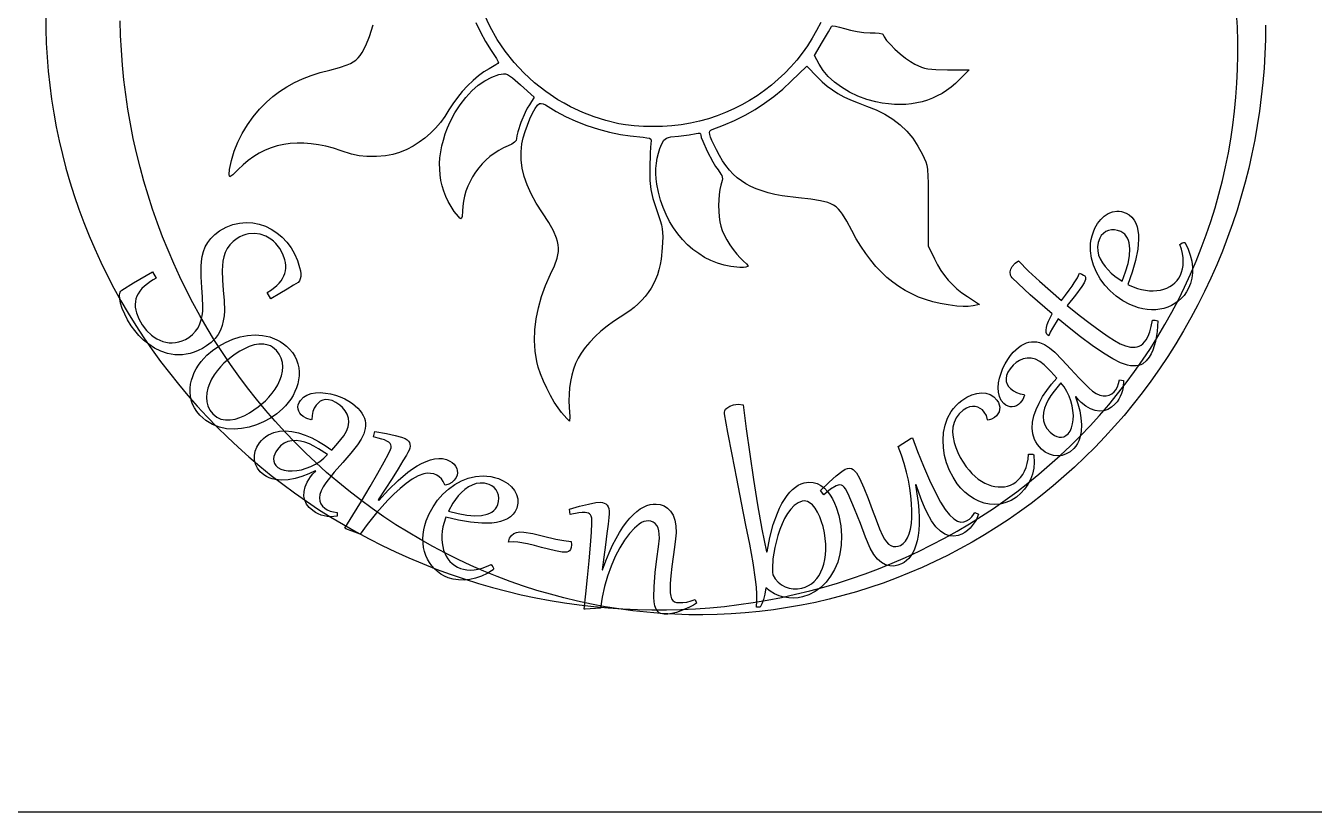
# Model space of a CAD drawing. Extents: x 47 to 525, y 11 to 386.
# Drawn here: x 151 to 332.6, y 11.3 to 122.2 of the extents above; entities that cross this region are included whole.
import ezdxf

# ---------------------------------------------------------------- set-up
doc = ezdxf.new("R2010")
doc.units = 0
doc.layers.add('Layer_1', color=7, linetype='CONTINUOUS')

msp = doc.modelspace()

# ---------------------------------------------------------------- linework, layer by layer
at = {"layer": 'Layer_1', "color": 7}
for points in [[(153.8363, 123.699466), (153.845908, 121.721946), (153.90551, 119.744755), (154.015022, 117.768791), (154.174359, 115.794949), (154.383438, 113.824128), (154.642176, 111.857223), (154.950488, 109.895132), (155.30829, 107.938751), (155.7155, 105.988977), (156.172033, 104.046707), (156.677805, 102.112838), (157.232733, 100.188267), (157.836733, 98.273891), (158.489721, 96.370605), (159.191613, 94.479308), (159.942326, 92.600896), (160.741775, 90.736265), (161.589878, 88.886314), (162.48655, 87.051937), (163.431708, 85.234033), (163.431708, 85.234033)], [(163.431708, 85.234033), (164.422681, 83.43808), (165.456378, 81.669354), (166.532083, 79.928449), (167.649082, 78.215959), (168.806659, 76.532479), (170.0041, 74.878604), (171.240688, 73.254927), (172.51571, 71.662042), (173.828449, 70.100545), (175.178191, 68.57103), (176.564221, 67.07409), (177.985824, 65.610321), (179.442283, 64.180316), (180.932885, 62.78467), (182.456914, 61.423977), (184.013655, 60.098831), (185.602392, 58.809828), (187.222412, 57.557561), (188.872997, 56.342624), (190.553435, 55.165612), (192.263008, 54.027119), (194.001003, 52.92774), (195.766703, 51.868069), (197.559395, 50.848699), (199.378362, 49.870227), (201.22289, 48.933245), (203.092263, 48.038348), (204.985767, 47.186131), (206.902686, 46.377188), (208.842305, 45.612113), (210.803909, 44.891501), (212.786782, 44.215945), (214.785073, 43.587603), (216.792786, 43.008199), (218.808993, 42.477675), (220.832767, 41.995976), (222.863181, 41.563045), (224.899307, 41.178826), (226.940217, 40.843262), (228.984983, 40.556298), (231.032679, 40.317877), (233.082376, 40.127942), (235.133146, 39.986438), (237.184064, 39.893308), (239.234199, 39.848495), (241.282626, 39.851944), (243.328417, 39.903598), (245.370643, 40.0034), (247.408378, 40.151295), (249.440694, 40.347226), (251.466662, 40.591137), (253.485357, 40.882972), (255.495849, 41.222673), (257.497211, 41.610186), (259.488517, 42.045453), (261.468837, 42.528418), (263.437246, 43.059025), (265.392814, 43.637218), (267.334615, 44.26294), (269.26172, 44.936135), (271.173203, 45.656747), (273.068136, 46.424719), (274.94559, 47.239995), (276.804639, 48.102518), (278.639676, 49.009862), (280.445314, 49.959186), (282.220957, 50.949816), (283.966008, 51.98108), (285.679869, 53.052302), (287.361946, 54.162809), (289.01164, 55.311927), (290.628355, 56.498982), (292.211495, 57.7233), (293.760462, 58.984207), (295.274661, 60.281028), (296.753494, 61.613091), (298.196365, 62.979721), (299.602676, 64.380244), (300.971833, 65.813985), (302.303237, 67.280272), (303.596292, 68.77843), (304.850401, 70.307786), (306.064968, 71.867664), (307.239396, 73.457392), (308.373089, 75.076295), (309.465449, 76.723699), (310.51588, 78.39893), (311.523785, 80.101315), (312.488568, 81.830179), (313.409632, 83.584848), (314.28638, 85.364649), (315.118216, 87.168907), (315.904543, 88.996949), (316.644764, 90.8481), (317.338282, 92.721686), (317.984502, 94.617034), (318.581345, 96.528554), (319.127191, 98.450506), (319.622122, 100.381994), (320.066222, 102.32212), (320.459575, 104.269989), (320.802264, 106.224703), (321.094374, 108.185365), (321.335988, 110.151079), (321.52719, 112.120948), (321.668064, 114.094075), (321.758694, 116.069563), (321.799162, 118.046515), (321.789554, 120.024035), (321.729952, 122.001225), (321.620441, 123.977189)], [(234.586286, 108.39648), (232.754211, 108.842292), (231.098213, 109.358583), (229.484946, 109.992257), (227.781062, 110.790218), (226.865155, 111.271595), (225.973995, 111.787981), (224.268351, 112.921089), (222.669002, 114.180166), (221.180824, 115.555837), (219.80869, 117.038725), (218.557474, 118.619455), (217.432051, 120.288652), (216.437295, 122.036939), (215.578079, 123.854941)], [(325.699913, 122.289713), (325.673063, 120.263201), (325.599625, 118.236928), (325.479473, 116.211821), (325.312479, 114.188809), (325.098518, 112.16882), (324.837464, 110.152784), (324.529189, 108.141627), (324.173568, 106.136279), (323.770474, 104.137668), (323.319781, 102.146723), (322.821363, 100.164371), (322.275093, 98.191541), (321.680845, 96.229163), (321.038492, 94.278163), (320.347909, 92.339471), (319.608969, 90.414015), (318.821545, 88.502723), (317.985512, 86.606524), (317.100742, 84.726345), (316.16711, 82.863117), (315.18449, 81.017767), (314.152754, 79.191222), (313.071777, 77.384413), (311.941432, 75.598267), (310.761592, 73.833713), (309.532133, 72.091678), (308.3092, 70.447741), (307.05028, 68.840234), (305.756146, 67.269625), (304.427565, 65.73638), (303.06531, 64.240966), (301.67015, 62.783851), (300.242855, 61.365501), (298.784197, 59.986383), (297.294944, 58.646963), (295.775868, 57.347709), (294.227739, 56.089088), (292.651326, 54.871565), (291.047401, 53.69561), (289.416734, 52.561687), (287.760094, 51.470264), (286.078253, 50.421808), (284.37198, 49.416785), (282.642046, 48.455664), (280.889221, 47.538909), (279.114275, 46.666989), (277.31798, 45.84037), (275.501104, 45.059519), (273.664418, 44.324903), (271.808693, 43.636988), (269.934699, 42.996243), (268.043206, 42.403132), (266.134984, 41.858124), (264.210805, 41.361685), (262.271437, 40.914282), (260.317652, 40.516382), (258.350219, 40.168452), (256.369909, 39.870959), (254.382594, 39.624947), (252.394209, 39.430989), (250.405621, 39.288843), (248.417697, 39.198266), (246.431304, 39.159015), (244.447309, 39.170847), (242.466578, 39.233521), (240.489978, 39.346793), (238.518376, 39.510421), (236.55264, 39.724162), (234.593635, 39.987774), (232.642229, 40.301014), (230.699289, 40.663639), (228.76568, 41.075407), (226.842271, 41.536076), (224.929929, 42.045402), (223.029518, 42.603143), (221.141908, 43.209056), (219.267964, 43.8629), (217.408554, 44.564431), (215.564544, 45.313406), (213.7368, 46.109583), (211.926191, 46.95272), (210.133583, 47.842574), (208.359842, 48.778902), (206.605835, 49.761462), (204.87243, 50.79001), (203.160493, 51.864305), (201.470891, 52.984104), (199.804491, 54.149164), (198.162159, 55.359243), (196.544763, 56.614098), (194.957207, 57.910122), (193.404125, 59.243331), (191.885972, 60.612915), (190.403203, 62.018064), (188.956274, 63.457968), (187.545641, 64.931817), (186.171758, 66.438801), (184.835083, 67.978111), (183.536069, 69.548935), (182.275174, 71.150465), (181.052852, 72.781889), (179.86956, 74.4424), (178.725752, 76.131185), (177.621884, 77.847436), (176.558412, 79.590342), (175.535792, 81.359094), (174.554479, 83.152882), (173.614929, 84.970895), (172.717597, 86.812324), (171.862939, 88.676358), (171.05141, 90.562188), (170.283467, 92.469004), (169.559564, 94.395996), (168.880158, 96.342353), (168.245703, 98.307267), (167.656656, 100.289927), (167.113472, 102.289522), (166.616607, 104.305244), (166.166516, 106.336281), (165.763656, 108.381825), (165.40848, 110.441066), (165.101446, 112.513192), (164.84362, 114.592059), (164.635615, 116.671459), (164.47721, 118.75049), (164.368182, 120.828248), (164.308309, 122.903831)], [(214.411546, 122.688214), (215.07033, 121.317396), (215.801213, 119.996183), (216.603199, 118.727187), (217.322061, 117.606742), (217.621062, 117.033369), (217.515872, 116.906372), (217.229464, 116.696453), (216.287957, 116.144507), (215.55886, 115.704254), (214.799078, 115.144654), (214.027199, 114.484771), (213.261808, 113.743668), (212.521491, 112.94041), (211.824835, 112.094059), (211.190427, 111.22368), (210.636852, 110.348337), (210.061777, 109.434335), (209.434178, 108.577889), (208.756577, 107.781367), (208.031493, 107.047134), (207.261447, 106.377556), (206.448959, 105.775001), (205.596551, 105.241833), (204.706742, 104.78042), (203.658287, 104.331737), (202.715601, 104.045673), (201.694397, 103.879821), (200.410389, 103.791776), (199.057193, 103.76567), (197.983673, 103.855991), (196.887567, 104.110821), (195.466617, 104.578247), (194.369419, 104.931388), (193.294482, 105.214803), (192.242458, 105.428613), (191.213997, 105.572935), (190.20975, 105.647889), (189.230369, 105.653593), (188.276503, 105.590166), (187.348805, 105.457726), (186.447926, 105.256394), (185.574515, 104.986287), (184.729224, 104.647525), (183.912705, 104.240226), (183.125607, 103.764508), (182.368583, 103.220492), (181.642282, 102.608295), (180.947356, 101.928037), (180.199041, 101.205511), (179.923597, 100.985717), (179.765664, 100.904992), (179.697346, 100.988502), (179.665905, 101.215878), (179.71969, 101.963326), (179.71969, 101.963326)], [(179.71969, 101.963326), (179.98091, 103.226808), (180.372471, 104.503763), (180.884608, 105.776357), (181.50756, 107.026756), (182.231565, 108.237126), (183.046859, 109.389632), (183.943681, 110.466442), (184.912268, 111.449721), (185.820639, 112.236638), (186.780638, 112.955573), (187.796737, 113.60878), (188.873409, 114.198513), (190.015124, 114.727026), (191.226355, 115.196574), (192.511573, 115.60941), (193.875251, 115.967788), (195.22119, 116.313111), (196.294554, 116.67708), (196.74554, 116.883364), (197.148206, 117.115078), (197.509161, 117.379145), (197.835012, 117.682488), (198.132367, 118.032029), (198.407835, 118.434691), (198.91954, 119.427069), (199.422991, 120.715005), (199.971053, 122.353881)], [(263.021211, 122.659888), (262.444867, 121.531156), (261.816213, 120.435956), (261.136842, 119.375869), (260.408346, 118.352481), (259.632318, 117.367374), (258.810353, 116.422132), (257.944043, 115.518338), (257.034981, 114.657576), (256.08476, 113.841429), (255.094974, 113.07148), (254.067215, 112.349314), (253.003077, 111.676513), (251.904153, 111.054661), (250.772037, 110.485342), (249.60832, 109.970138), (248.414597, 109.510634), (247.19246, 109.108412), (245.943503, 108.765057), (244.669319, 108.482151), (243.3715, 108.261279), (242.051641, 108.104022), (240.711334, 108.011966), (239.352173, 107.986693), (238.059335, 108.024822), (236.729824, 108.114794), (235.520015, 108.243162), (234.586286, 108.39648), (234.586286, 108.39648)], [(270.794838, 111.483773), (269.507081, 111.830964), (268.257244, 112.297436), (267.067155, 112.868739), (265.95864, 113.530423), (264.953525, 114.268039), (264.073637, 115.067138), (263.340803, 115.913269), (262.776849, 116.791984), (262.128895, 118.013374), (263.286147, 119.932127), (264.130446, 121.368195), (264.535262, 122.126447), (264.588138, 122.172605), (264.703138, 122.192432), (265.096394, 122.157024), (265.668789, 122.028092), (266.374081, 121.813502), (267.225835, 121.570452), (268.147248, 121.38494), (269.079658, 121.266582), (269.9644, 121.224992), (270.680129, 121.204518), (271.266252, 121.14877), (271.662282, 121.066264), (271.770111, 121.017638), (271.807734, 120.965514), (271.841581, 120.818284), (271.938745, 120.627246), (272.296754, 120.138317), (272.829223, 119.547863), (273.483615, 118.905021), (274.207393, 118.258925), (274.948019, 117.658712), (275.652956, 117.153518), (276.269667, 116.792478), (277.222294, 116.367288), (277.651793, 116.228659), (278.102549, 116.130476), (279.225231, 116.028852), (280.905139, 116.009224), (283.934747, 116.014558), (282.598481, 114.655624), (282.005426, 114.086724), (281.39381, 113.567442), (280.763476, 113.097733), (280.114269, 112.677558), (279.446032, 112.306874), (278.758609, 111.985639), (278.051844, 111.713811), (277.325582, 111.491348), (276.579665, 111.318208), (275.813939, 111.19435), (275.028247, 111.119731), (274.222434, 111.09431), (273.396342, 111.118044), (272.549816, 111.190892), (271.6827, 111.312812), (270.794838, 111.483762), (270.794838, 111.483773)], [(280.973352, 82.839364), (279.872472, 83.032892), (278.809642, 83.284625), (277.783923, 83.595291), (276.794374, 83.965616), (275.840056, 84.396325), (274.920027, 84.888146), (274.033349, 85.441804), (273.17908, 86.058027), (272.356281, 86.73754), (271.564011, 87.48107), (270.80133, 88.289343), (270.067299, 89.163085), (269.360976, 90.103024), (268.681422, 91.109885), (268.027696, 92.184395), (267.398858, 93.327281), (266.698837, 94.634776), (266.093571, 95.633365), (265.801035, 96.032446), (265.501666, 96.373054), (265.18529, 96.661438), (264.841731, 96.903849), (264.460816, 97.106539), (264.032371, 97.275757), (262.992193, 97.538782), (261.639803, 97.742931), (259.893808, 97.93821), (257.600971, 98.24481), (256.57676, 98.437537), (255.627544, 98.660341), (254.748468, 98.916065), (253.934674, 99.207553), (253.181305, 99.537647), (252.483506, 99.909192), (251.836418, 100.325032), (251.235186, 100.788008), (250.674952, 101.300966), (250.15086, 101.866748), (249.658053, 102.488198), (249.191674, 103.16816), (248.746866, 103.909477), (248.318774, 104.714992), (247.683212, 106.046739), (247.495896, 106.517627), (247.391053, 106.880385), (247.365304, 107.151411), (247.415272, 107.347098), (247.537578, 107.483844), (247.728844, 107.578044), (249.344169, 108.185564), (250.884794, 108.855532), (252.356399, 109.591412), (253.764664, 110.39667), (255.115267, 111.274771), (256.413886, 112.229181), (257.666202, 113.263363), (258.877892, 114.380785), (261.046939, 116.489707), (262.546781, 114.966113), (263.239919, 114.297267), (263.938115, 113.700147), (264.663578, 113.161702), (265.438518, 112.668875), (266.285146, 112.208615), (267.225671, 111.767865), (268.282305, 111.333573), (269.477256, 110.892684), (270.821842, 110.357212), (272.056756, 109.736794), (273.185848, 109.028094), (274.212966, 108.227777), (275.141957, 107.332508), (275.976671, 106.33895), (276.720956, 105.243769), (277.37866, 104.043628), (277.82599, 103.037121), (277.96433, 102.539447), (278.057619, 101.93569), (278.144537, 100.080514), (278.157734, 96.81277), (278.157734, 91.168326), (279.039904, 89.333881), (279.473832, 88.49275), (279.937409, 87.716185), (280.436662, 86.997293), (280.977615, 86.329179), (281.566294, 85.704951), (282.208724, 85.117715), (282.910931, 84.560579), (283.67894, 84.026647), (285.376168, 82.917675), (284.483358, 82.73911), (283.781029, 82.627694), (283.084953, 82.60375), (282.210579, 82.67255), (280.973352, 82.839364), (280.973352, 82.839364)], [(211.374524, 96.042685), (210.92695, 96.725092), (210.53428, 97.426508), (210.196559, 98.145893), (209.913833, 98.882206), (209.686146, 99.634407), (209.513545, 100.401457), (209.396073, 101.182313), (209.333775, 101.975938), (209.326698, 102.781289), (209.374886, 103.597327), (209.478383, 104.423011), (209.637236, 105.257302), (209.851488, 106.099159), (210.121186, 106.947541), (210.446374, 107.801409), (210.827098, 108.659722), (211.489095, 109.922267), (212.221692, 111.076279), (213.017406, 112.114497), (213.868758, 113.029656), (214.768269, 113.814494), (215.708458, 114.461748), (216.681845, 114.964155), (217.680949, 115.314452), (218.334467, 115.451623), (218.601224, 115.436327), (218.873818, 115.343119), (219.186628, 115.155509), (219.574035, 114.857004), (220.710153, 113.861343), (222.658277, 112.117134), (221.971037, 111.078643), (221.676295, 110.580565), (221.369415, 109.970681), (220.78266, 108.58274), (220.337599, 107.249317), (220.207838, 106.70758), (220.161062, 106.304908), (220.090774, 106.035662), (219.875559, 105.781033), (219.508885, 105.535409), (218.984223, 105.293178), (218.30284, 104.987721), (217.646315, 104.628379), (217.017283, 104.218933), (216.41838, 103.763162), (215.852242, 103.264843), (215.321505, 102.727756), (214.828804, 102.15568), (214.376776, 101.552394), (213.968056, 100.921676), (213.605281, 100.267305), (213.291085, 99.593061), (213.028106, 98.902722), (212.818978, 98.200066), (212.666337, 97.488873), (212.57282, 96.772922), (212.541062, 96.055991), (212.478885, 95.29666), (212.411581, 95.067046), (212.329395, 94.984351), (212.188567, 95.069719), (211.961592, 95.297717), (211.374524, 96.042685), (211.374524, 96.042685)], [(226.510779, 67.673323), (226.009455, 68.328741), (225.480981, 69.147708), (224.948014, 70.083579), (224.433208, 71.089708), (223.959219, 72.119449), (223.548703, 73.126155), (223.224315, 74.063181), (223.008712, 74.883881), (222.784863, 76.32813), (222.69685, 77.814591), (222.743389, 79.33514), (222.923195, 80.881652), (223.234985, 82.446001), (223.677474, 84.020063), (224.249378, 85.595713), (224.949413, 87.164826), (225.501928, 88.379776), (225.87185, 89.438803), (225.985953, 89.928296), (226.051544, 90.40095), (226.067669, 90.864144), (226.033372, 91.325259), (225.947701, 91.791676), (225.809699, 92.270775), (225.372887, 93.29654), (224.7153, 94.461598), (223.829301, 95.824992), (222.941755, 97.212978), (222.212467, 98.524328), (221.637259, 99.773062), (221.211955, 100.973203), (220.932377, 102.138771), (220.794347, 103.283787), (220.793688, 104.422274), (220.926223, 105.568252), (221.106692, 106.394195), (221.368034, 107.289626), (221.687913, 108.203024), (222.043992, 109.082869), (222.413935, 109.877641), (222.775406, 110.53582), (223.106069, 111.005885), (223.383588, 111.236315), (223.61115, 111.256016), (223.915605, 111.188717), (224.257165, 111.047274), (224.596043, 110.84454), (225.728444, 110.128402), (227.056184, 109.429869), (228.526751, 108.767868), (230.087632, 108.161324), (231.686316, 107.629162), (233.27029, 107.190308), (234.787041, 106.863688), (236.184059, 106.668227), (237.99998, 106.491848), (238.537341, 106.418977), (238.879362, 106.338467), (239.064839, 106.23693), (239.132566, 106.100977), (239.121339, 105.917219), (239.069951, 105.672268), (238.971085, 104.325033), (238.931549, 102.033881), (238.963077, 100.374526), (239.093156, 99.106278), (239.381383, 97.873643), (239.887351, 96.321128), (240.407249, 94.74417), (240.569173, 94.137978), (240.675851, 93.58628), (240.734862, 93.038803), (240.753784, 92.445274), (240.701675, 90.918965), (240.538822, 89.29762), (240.400439, 88.538057), (240.223017, 87.81081), (240.005758, 87.114562), (239.747861, 86.447995), (239.448527, 85.809791), (239.106957, 85.198632), (238.72235, 84.613201), (238.293907, 84.05218), (237.820828, 83.514251), (237.302313, 82.998096), (236.737564, 82.502398), (236.125779, 82.025839), (234.757905, 81.124867), (233.827741, 80.529993), (232.915713, 79.863491), (232.039741, 79.142845), (231.217745, 78.385535), (230.467644, 77.609047), (229.807358, 76.83086), (229.254806, 76.06846), (228.827909, 75.339328), (228.486991, 74.588868), (228.195136, 73.784497), (227.9543, 72.937078), (227.766439, 72.057472), (227.63351, 71.156541), (227.557468, 70.245147), (227.54027, 69.334151), (227.583873, 68.434414), (227.669781, 67.049786), (227.645539, 66.473878), (227.269834, 66.826215), (226.510779, 67.673323), (226.510779, 67.673323)], [(250.370896, 88.267112), (249.400902, 88.460438), (248.457847, 88.741643), (247.54502, 89.107078), (246.66571, 89.553091), (245.823206, 90.076031), (245.020797, 90.672248), (244.261772, 91.338091), (243.549421, 92.069909), (242.887032, 92.86405), (242.277895, 93.716865), (241.725298, 94.624701), (241.23253, 95.583909), (240.802881, 96.590838), (240.439639, 97.641836), (240.146095, 98.733252), (239.925535, 99.861436), (239.833694, 100.608653), (239.795062, 101.359177), (239.808777, 102.106069), (239.873977, 102.842392), (239.989798, 103.561207), (240.155378, 104.255577), (240.369853, 104.918562), (240.632361, 105.543224), (240.920682, 106.062878), (241.081105, 106.234831), (241.282975, 106.362766), (241.549248, 106.457606), (241.902877, 106.530274), (242.964025, 106.652789), (244.486419, 106.831926), (245.490506, 107.007198), (245.772358, 107.060475), (245.970393, 107.043304), (246.087291, 106.954786), (246.125732, 106.794019), (246.195842, 106.455819), (246.387667, 105.927515), (247.026687, 104.522632), (247.82325, 103.023448), (248.212004, 102.377268), (248.557816, 101.874042), (248.965878, 101.299771), (249.083784, 101.073225), (249.14947, 100.859936), (249.166834, 100.639549), (249.139773, 100.391711), (248.967969, 99.732274), (248.823646, 99.127626), (248.718454, 98.427587), (248.626428, 96.86392), (248.693812, 95.286443), (248.787885, 94.56914), (248.922532, 93.940324), (249.121188, 93.362808), (249.416737, 92.715037), (249.789647, 92.026913), (250.22039, 91.32834), (250.689436, 90.649219), (251.177254, 90.019453), (251.664314, 89.468945), (252.131088, 89.027597), (252.581083, 88.633262), (252.771252, 88.395625), (252.775525, 88.318064), (252.722789, 88.258673), (252.456885, 88.166393), (252.123425, 88.133633), (251.618974, 88.141705), (250.370896, 88.267112), (250.370896, 88.267112)], [(169.391951, 86.62207), (168.971764, 86.395844), (168.585868, 86.155029), (167.716709, 85.492093), (167.36911, 85.148159), (167.079498, 84.795914), (166.850556, 84.434802), (166.670656, 84.067236), (166.539798, 83.693218), (166.457983, 83.312746), (166.425902, 82.922413), (166.438577, 82.527449), (166.496009, 82.127855), (166.598196, 81.723632), (166.936095, 80.897719), (167.422912, 80.052075), (168.028341, 79.256437), (168.722085, 78.580546), (169.102143, 78.29682), (169.495776, 78.055992), (169.902981, 77.858063), (170.323761, 77.703032), (170.758285, 77.589465), (171.20105, 77.52457), (171.652057, 77.508345), (172.111306, 77.540791), (172.578325, 77.63087), (173.044002, 77.781874), (173.508336, 77.993802), (173.971328, 78.266655), (174.506097, 78.676216), (174.935157, 79.133854), (175.282809, 79.630789), (175.544734, 80.164191), (175.742395, 80.729599), (175.86864, 81.328498), (175.941287, 81.947858), (175.966817, 82.591931), (175.930803, 83.928019), (175.832149, 85.3219), (175.722706, 86.807589), (175.713449, 88.272477), (175.768894, 88.988711), (175.872942, 89.687387), (176.049961, 90.369041), (176.307039, 91.022874), (176.655585, 91.640917), (177.095664, 92.232487), (177.647934, 92.78023), (178.32171, 93.284078), (179.243574, 93.805448), (180.177163, 94.167637), (181.120455, 94.387858), (182.054144, 94.471988), (182.986128, 94.422124), (183.895684, 94.246284), (184.775658, 93.945974), (185.607554, 93.539955), (186.398527, 93.026739), (187.127111, 92.410789), (187.796952, 91.700674), (188.383077, 90.910914), (188.864155, 90.064594), (189.292834, 89.109732), (189.598111, 88.135712), (189.702889, 87.66984), (189.75488, 87.23732), (189.751994, 86.846055), (189.692142, 86.50394), (189.567558, 86.227519), (189.370485, 86.033329), (188.733983, 85.6281), (187.861468, 85.092753), (186.793166, 84.441316), (185.56095, 83.719426), (185.031547, 84.620564), (185.644818, 84.985833), (186.405959, 85.577901), (186.715751, 85.897031), (186.978358, 86.231559), (187.201628, 86.576588), (187.379096, 86.930197), (187.510761, 87.292384), (187.596625, 87.663151), (187.644552, 88.039931), (187.648094, 88.42313), (187.607252, 88.812747), (187.522025, 89.208783), (187.241231, 90.004177), (186.799909, 90.79932), (186.228356, 91.524477), (185.905108, 91.834659), (185.556878, 92.109909), (184.825502, 92.541703), (184.045637, 92.811895), (183.240235, 92.923179), (182.414966, 92.866914), (182.000955, 92.773758), (181.594127, 92.634325), (181.194483, 92.448615), (180.802023, 92.216629), (180.226209, 91.780138), (179.760423, 91.298405), (179.39758, 90.78223), (179.11331, 90.231077), (178.910446, 89.640626), (178.780485, 89.023838), (178.67339, 87.717473), (178.723442, 86.341149), (178.839106, 84.921342), (178.960162, 83.455633), (178.99238, 81.993445), (178.948481, 81.287875), (178.844499, 80.598514), (178.681185, 79.92894), (178.430657, 79.288675), (178.102229, 78.677651), (177.676598, 78.101742), (177.145863, 77.558856), (176.490788, 77.064186), (175.902122, 76.707338), (175.320012, 76.413506), (174.744459, 76.182691), (174.175462, 76.014892), (173.617947, 75.89789), (173.071171, 75.828107), (172.535135, 75.805542), (172.009839, 75.830197), (171.003546, 76.007459), (170.047093, 76.33485), (169.156674, 76.77355), (168.337148, 77.302025), (167.594114, 77.902317), (166.933174, 78.556467), (166.355474, 79.225054), (165.879436, 79.879993), (165.365414, 80.72942), (164.945901, 81.566685), (164.614208, 82.359588), (164.380932, 83.087268), (164.253762, 83.723866), (164.229057, 84.260813), (164.324494, 84.666446), (164.413164, 84.810375), (164.529135, 84.915046), (166.210985, 85.969011), (168.862553, 87.523211), (169.391959, 86.62207), (169.391951, 86.62207)], [(313.610329, 91.379199), (313.761064, 91.479055), (313.953088, 91.593541), (314.146015, 91.661817), (314.303297, 91.655467), (314.364568, 91.591874), (314.786222, 90.723609), (315.094564, 89.85788), (315.292719, 89.013234), (315.393578, 88.180665), (315.390932, 87.383172), (315.288337, 86.616197), (315.103023, 85.885837), (314.833536, 85.20709), (314.543468, 84.672717), (314.207398, 84.188926), (313.825326, 83.755718), (313.397251, 83.373091), (312.932965, 83.042094), (312.442288, 82.763773), (311.92522, 82.538128), (311.381761, 82.36516), (310.816808, 82.24467), (310.23529, 82.17646), (309.637204, 82.160531), (309.022552, 82.196882), (308.398989, 82.294031), (307.779025, 82.446721), (307.162659, 82.654953), (306.549891, 82.918725), (305.57743, 83.44862), (304.656151, 84.085784), (303.810472, 84.82142), (303.055951, 85.628078), (302.405253, 86.508304), (301.862123, 87.445987), (301.436017, 88.430897), (301.155015, 89.443906), (301.021334, 90.489678), (301.046952, 91.545318), (301.126116, 92.078695), (301.253878, 92.608923), (301.430238, 93.136), (301.655198, 93.659927), (302.023427, 94.3116), (302.469352, 94.886115), (302.977183, 95.36238), (303.531129, 95.7193), (304.121862, 95.961326), (304.749821, 96.065353), (305.073493, 96.061202), (305.397965, 96.013728), (306.049313, 95.788806), (306.491231, 95.529976), (306.865556, 95.207493), (307.172289, 94.821356), (307.41143, 94.371565), (307.591397, 93.871277), (307.716174, 93.324321), (307.785763, 92.730698), (307.800163, 92.090408), (307.763571, 91.407862), (307.680325, 90.687473), (307.373867, 89.133168), (306.902838, 87.474126), (306.299334, 85.729435), (306.457914, 85.653766), (307.050962, 85.393676), (307.636164, 85.183137), (308.21352, 85.02215), (308.78303, 84.910714), (309.340033, 84.851054), (309.875407, 84.836069), (310.389152, 84.865758), (310.881268, 84.940122), (311.344238, 85.059887), (311.779856, 85.221333), (312.188124, 85.424459), (312.569042, 85.669265), (312.915148, 85.953591), (313.218957, 86.275276), (313.480468, 86.634321), (313.69968, 87.030725), (313.875446, 87.465045), (314.002131, 87.92851), (314.079733, 88.421119), (314.108253, 88.942874), (314.078297, 89.502556), (313.985324, 90.09517), (313.829335, 90.720717), (313.610329, 91.379197), (313.610329, 91.379199)], [(305.283362, 93.199761), (304.850483, 93.360523), (304.409969, 93.433309), (303.98128, 93.428877), (303.574958, 93.339337), (303.193034, 93.180901), (302.847248, 92.942231), (302.552502, 92.630537), (302.323698, 92.253027), (302.101356, 91.649114), (302.012999, 91.049981), (302.043479, 90.459971), (302.177817, 89.88343), (302.39843, 89.325817), (302.706588, 88.783683), (303.075523, 88.266942), (303.497149, 87.776596), (303.965469, 87.324093), (304.465567, 86.902224), (305.505217, 86.177093), (305.977953, 87.491762), (306.318638, 88.697671), (306.518021, 89.793496), (306.576674, 90.750355), (306.486228, 91.580805), (306.38566, 91.943003), (306.248195, 92.26985), (306.067444, 92.561516), (305.846388, 92.813724), (305.585028, 93.026472), (305.283362, 93.199761), (305.283362, 93.199761)], [(290.870696, 89.057541), (292.301189, 87.607276), (293.82497, 86.17505), (296.963733, 83.454778), (297.516098, 84.216631), (298.013572, 84.915769), (298.427281, 85.509378), (298.734028, 85.963208), (299.189394, 86.687697), (299.502181, 87.302731), (299.813924, 87.191817), (300.053925, 87.067027), (300.212335, 86.931112), (300.310797, 86.77802), (300.349311, 86.607753), (300.327878, 86.420309), (300.15525, 85.984976), (299.831478, 85.445977), (298.90641, 84.224982), (297.747775, 82.787615), (299.427448, 81.41531), (300.9935, 80.207122), (302.38875, 79.189214), (303.524581, 78.396548), (304.407492, 77.8341), (305.223757, 77.385306), (305.977777, 77.065903), (306.673956, 76.891626), (307.30523, 76.879726), (307.600315, 76.936791), (307.881697, 77.035867), (308.149029, 77.181075), (308.401988, 77.37654), (308.640575, 77.622261), (308.86479, 77.918238), (309.154012, 78.43381), (309.39661, 79.05574), (309.598497, 79.811226), (309.754016, 80.710333), (310.133887, 80.718664), (310.498575, 80.593798), (310.417323, 79.089375), (310.187735, 77.697693), (310.022452, 77.060938), (309.821636, 76.473139), (309.583907, 75.941474), (309.307879, 75.473118), (308.882507, 74.959129), (308.381936, 74.564583), (308.104748, 74.419794), (307.797017, 74.317482), (307.458741, 74.257646), (307.089923, 74.240287), (306.687575, 74.275989), (306.251504, 74.360998), (305.278197, 74.678936), (304.155157, 75.232162), (302.856025, 76.041632), (301.272138, 77.149606), (299.640131, 78.352479), (298.01995, 79.609742), (296.454378, 80.892457), (295.663535, 79.593213), (295.36105, 79.02111), (295.143513, 78.5101), (295.006268, 78.565438), (294.86182, 78.725451), (294.788082, 78.962409), (294.777195, 79.278516), (294.826831, 79.64727), (294.943502, 80.073642), (295.122092, 80.545487), (295.650412, 81.585549), (292.551697, 84.291233), (290.009806, 86.657986), (289.846942, 86.85538), (289.745787, 87.060982), (289.699785, 87.491258), (289.805618, 87.906235), (290.008649, 88.280461), (290.410082, 88.745152), (290.870696, 89.057541), (290.870696, 89.057541)], [(176.523263, 75.746992), (177.325389, 76.42922), (178.213264, 77.043157), (179.166324, 77.572948), (180.164001, 78.002741), (181.200762, 78.330867), (182.256043, 78.541478), (183.325768, 78.620063), (184.376636, 78.552964), (185.399253, 78.331332), (186.384221, 77.946291), (186.857446, 77.688529), (187.310975, 77.381989), (187.744809, 77.02667), (188.158947, 76.622573), (188.574217, 76.131621), (188.912148, 75.620982), (189.172739, 75.090657), (189.35599, 74.540645), (189.473487, 73.976551), (189.529725, 73.411495), (189.524703, 72.845477), (189.458422, 72.278498), (189.338895, 71.719006), (189.166618, 71.168358), (188.941592, 70.626554), (188.663817, 70.093593), (188.345348, 69.575523), (187.991149, 69.085908), (187.601221, 68.624749), (187.175563, 68.192045), (186.37344, 67.509815), (185.485566, 66.89588), (184.528853, 66.366195), (183.520218, 65.936719), (182.485442, 65.614019), (181.421083, 65.405501), (180.362317, 65.326599), (179.315102, 65.393591), (178.292483, 65.615224), (177.307514, 66.000264), (176.83429, 66.258026), (176.380761, 66.564567), (175.946927, 66.919887), (175.532788, 67.323985), (175.117074, 67.815406), (174.777813, 68.327453), (174.515006, 68.860126), (174.328653, 69.413426), (174.213789, 69.973789), (174.158359, 70.535166), (174.162361, 71.097558), (174.225797, 71.660965), (174.351273, 72.220742), (174.526786, 72.772667), (174.752335, 73.316742), (175.02792, 73.852965), (175.349492, 74.367746), (175.705907, 74.855011), (176.097164, 75.314761), (176.523263, 75.746995), (176.523263, 75.746992)], [(178.932594, 74.624171), (178.43539, 74.11952), (177.966133, 73.57019), (177.546843, 72.979194), (177.185357, 72.364587), (176.885541, 71.733564), (176.651257, 71.093326), (176.510166, 70.45221), (176.460709, 69.819397), (176.515715, 69.196344), (176.673846, 68.59954), (176.955238, 68.030225), (177.365849, 67.504681), (177.631322, 67.252498), (177.909966, 67.044715), (178.201781, 66.88133), (178.506766, 66.762343), (179.153733, 66.633877), (179.819131, 66.636478), (180.502429, 66.751882), (181.18891, 66.976863), (181.872089, 67.27688), (182.531292, 67.632426), (183.164534, 68.03808), (183.754793, 68.474227), (184.774177, 69.33658), (185.273367, 69.846657), (185.733546, 70.39808), (186.156275, 70.981662), (186.513896, 71.589072), (186.810061, 72.220199), (187.033385, 72.860754), (187.181782, 73.50166), (187.223936, 74.134685), (187.172472, 74.75398), (187.010796, 75.354543), (186.734725, 75.918218), (186.325888, 76.441883), (185.779998, 76.903729), (185.485967, 77.069463), (185.177879, 77.191739), (184.540095, 77.321767), (183.87303, 77.324699), (183.193279, 77.205536), (182.50325, 76.984314), (181.825391, 76.678658), (181.167961, 76.32123), (180.536705, 75.921003), (179.937368, 75.486947), (178.932594, 74.624171), (178.932594, 74.624171)], [(294.514693, 74.417633), (293.914054, 74.891693), (293.300178, 75.193549), (292.690818, 75.342001), (292.103669, 75.355846), (291.543867, 75.248029), (291.016492, 75.031494), (290.539191, 74.728693), (290.129553, 74.362077), (289.693301, 73.842969), (289.391457, 73.353392), (289.209381, 72.892922), (289.13249, 72.461127), (289.162434, 72.063541), (289.286696, 71.690655), (289.49202, 71.358533), (289.765994, 71.054012), (290.158939, 70.743846), (290.615906, 70.494049), (291.129071, 70.322668), (291.691455, 70.218533), (291.745783, 70.110459), (291.497766, 69.53107), (291.140924, 69.047192), (290.888124, 68.816781), (290.611927, 68.636861), (290.319072, 68.52591), (290.0172, 68.473186), (289.715166, 68.488089), (289.407656, 68.56497), (289.112628, 68.715333), (288.833814, 68.93563), (288.452962, 69.394206), (288.197713, 69.933237), (288.061153, 70.537895), (288.022256, 71.17832), (288.075666, 71.848872), (288.216142, 72.543911), (288.427887, 73.239214), (288.695158, 73.910555), (289.005222, 74.555737), (289.360412, 75.158373), (289.744453, 75.712506), (290.141914, 76.182952), (290.884123, 76.864574), (291.253487, 77.124453), (291.62169, 77.330378), (291.992223, 77.487933), (292.361493, 77.595186), (292.7295, 77.652137), (293.096244, 77.658785), (293.461419, 77.625171), (293.825168, 77.546736), (294.548391, 77.255405), (295.274464, 76.805131), (295.997715, 76.201237), (297.045493, 75.127975), (298.208615, 73.860692), (299.45488, 72.500802), (300.795464, 71.165614), (301.326984, 70.711459), (301.838741, 70.370049), (302.330735, 70.141384), (302.802967, 70.025465), (303.245906, 70.02064), (303.650417, 70.110649), (304.0165, 70.295491), (304.344155, 70.575166), (304.598336, 70.89838), (304.814894, 71.289035), (304.993828, 71.747129), (305.135139, 72.272662), (305.664108, 72.185825), (305.611389, 71.241121), (305.523963, 70.794395), (305.395828, 70.364752), (305.227343, 69.955402), (305.01887, 69.569555), (304.770411, 69.20721), (304.481964, 68.868368), (303.997438, 68.437406), (303.465653, 68.122039), (302.897357, 67.929893), (302.303293, 67.868592), (301.679363, 67.952638), (301.036538, 68.182367), (300.383787, 68.563507), (299.730075, 69.101813), (299.346168, 69.478047), (298.982243, 69.920667), (298.939684, 69.875551), (299.25288, 68.91965), (299.508926, 67.918204), (299.682718, 66.916174), (299.750057, 65.929297), (299.698953, 64.990124), (299.51855, 64.10199), (299.380434, 63.685306), (299.196689, 63.297442), (298.967317, 62.938399), (298.692316, 62.608176), (298.179215, 62.154443), (297.618432, 61.830914), (297.028334, 61.634471), (296.427285, 61.562001), (295.829778, 61.617583), (295.236138, 61.790257), (294.664229, 62.095172), (294.132706, 62.518255), (293.823558, 62.838192), (293.557812, 63.174025), (293.335468, 63.525755), (293.156527, 63.89338), (292.919856, 64.670572), (292.82469, 65.484817), (292.876344, 66.338101), (293.066301, 67.217373), (293.370748, 68.116458), (293.781226, 69.014996), (294.284908, 69.914442), (294.883981, 70.802064), (295.556644, 71.673568), (296.296108, 72.510476), (295.456751, 73.458249), (294.514693, 74.417633), (294.514693, 74.417633)], [(295.326816, 64.929465), (295.62861, 64.673284), (295.947479, 64.457818), (296.2754, 64.30842), (296.605142, 64.22122), (296.938157, 64.209059), (297.261732, 64.269731), (297.571456, 64.428701), (297.863768, 64.682208), (298.148693, 65.063443), (298.365305, 65.53041), (298.514135, 66.064847), (298.595711, 66.648489), (298.615566, 67.279671), (298.565062, 67.941688), (298.446084, 68.632771), (298.261363, 69.321924), (298.011215, 69.99819), (297.695959, 70.650612), (297.313724, 71.280963), (296.863488, 71.861794), (295.896369, 70.685543), (295.460709, 70.084201), (295.08371, 69.477268), (294.77788, 68.874251), (294.541561, 68.269619), (294.391002, 67.669332), (294.34251, 67.07935), (294.403307, 66.514498), (294.580056, 65.960381), (294.880707, 65.431822), (295.326816, 64.929465), (295.326816, 64.929465)], [(195.809133, 64.383786), (196.210746, 65.035102), (196.439779, 65.679691), (196.51695, 66.302113), (196.462977, 66.886928), (196.291308, 67.430561), (196.015387, 67.929434), (195.659546, 68.368637), (195.248124, 68.733256), (194.68216, 69.106706), (194.161035, 69.350067), (193.682638, 69.477802), (193.244857, 69.504375), (192.853377, 69.428768), (192.497315, 69.262319), (192.191092, 69.020057), (191.920207, 68.71279), (191.657437, 68.28669), (191.462019, 67.803952), (191.350975, 67.274444), (191.312405, 66.703816), (191.211321, 66.637364), (190.607192, 66.81691), (190.085382, 67.115561), (189.827347, 67.340087), (189.616769, 67.593694), (189.472777, 67.871794), (189.385583, 68.165569), (189.365543, 68.467299), (189.40644, 68.781618), (189.521766, 69.09203), (189.708432, 69.39439), (190.120016, 69.825593), (190.626004, 70.141328), (191.210875, 70.346714), (191.84254, 70.459223), (192.514778, 70.483491), (193.221379, 70.424149), (193.936463, 70.294032), (194.634155, 70.105985), (195.310797, 69.872401), (195.950383, 69.589093), (196.545115, 69.271541), (197.058266, 68.931004), (197.820952, 68.27238), (198.121703, 67.935459), (198.368725, 67.593465), (198.567971, 67.243575), (198.717103, 66.88914), (198.816123, 66.53016), (198.86503, 66.166634), (198.873768, 65.800015), (198.837817, 65.429642), (198.63185, 64.677636), (198.268334, 63.904479), (197.7519, 63.116388), (196.806659, 61.951818), (195.682004, 60.650277), (194.474948, 59.255467), (193.303311, 57.769812), (192.913497, 57.189459), (192.633397, 56.641738), (192.463011, 56.126649), (192.402339, 55.644191), (192.448635, 55.203659), (192.584701, 54.812235), (192.810538, 54.469919), (193.126146, 54.176711), (193.476523, 53.961511), (193.88955, 53.79146), (194.365226, 53.666559), (194.903553, 53.586807), (194.878322, 53.051359), (193.933844, 52.994739), (193.480015, 53.030048), (193.038459, 53.107769), (192.612407, 53.227912), (192.205088, 53.390487), (191.816501, 53.595494), (191.446647, 53.842933), (190.962674, 54.27451), (190.58807, 54.766367), (190.331654, 55.308707), (190.202239, 55.891745), (190.213758, 56.5212), (190.367796, 57.18623), (190.671097, 57.878588), (191.130405, 58.590023), (191.459843, 59.014776), (191.857531, 59.427334), (191.807806, 59.46439), (190.894413, 59.043028), (189.929186, 58.673186), (188.953891, 58.38496), (187.98137, 58.204231), (187.042579, 58.146594), (186.139554, 58.223422), (185.709719, 58.312547), (185.30325, 58.45032), (184.920146, 58.63674), (184.560408, 58.871808), (184.050517, 59.329144), (183.664459, 59.84887), (183.401261, 60.412378), (183.259942, 61.001062), (183.24623, 61.600985), (183.349276, 62.210567), (183.586187, 62.813838), (183.945135, 63.390609), (184.227276, 63.734601), (184.530213, 64.037315), (184.853946, 64.298751), (185.198475, 64.518908), (185.943183, 64.843638), (186.741014, 65.032104), (187.594569, 65.079144), (188.489875, 64.991952), (189.418076, 64.793239), (190.357966, 64.489142), (191.309508, 64.092577), (192.260307, 63.599891), (193.203585, 63.032253), (194.120206, 62.394252), (194.964832, 63.33734), (195.809142, 64.383777), (195.809133, 64.383786)], [(286.526563, 66.645551), (286.359868, 67.235759), (286.070717, 67.748211), (285.80957, 68.040334), (285.505624, 68.268654), (285.167211, 68.439321), (284.798318, 68.529568), (284.397372, 68.541474), (283.975161, 68.460497), (283.539974, 68.292787), (283.095813, 68.015579), (282.524034, 67.502516), (282.104775, 66.922315), (281.816991, 66.294753), (281.651913, 65.622984), (281.606546, 64.924082), (281.661283, 64.202825), (281.811072, 63.474749), (282.03422, 62.743095), (282.331361, 62.0244), (282.686478, 61.322897), (283.080615, 60.659899), (283.507067, 60.040101), (283.911862, 59.528835), (284.333259, 59.066814), (284.771257, 58.654038), (285.225857, 58.290506), (286.155476, 57.724803), (286.621539, 57.515197), (287.088439, 57.354421), (287.549867, 57.246648), (288.005668, 57.187747), (288.455843, 57.177718), (288.90039, 57.216561), (289.331566, 57.304971), (289.741624, 57.443646), (290.130565, 57.632586), (290.498389, 57.87179), (290.859393, 58.176669), (291.186362, 58.531896), (291.479295, 58.937471), (291.738191, 59.393394), (291.955744, 59.909533), (292.1225, 60.481296), (292.23846, 61.108684), (292.303623, 61.791696), (292.483568, 61.809137), (292.706891, 61.820088), (292.909272, 61.789833), (293.039038, 61.718708), (293.061334, 61.671021), (293.069236, 61.625493), (293.098246, 60.70118), (293.026049, 59.828944), (292.852643, 59.008785), (292.578028, 58.240703), (292.20934, 57.529172), (291.753713, 56.878669), (291.211148, 56.289192), (290.581644, 55.760743), (289.841157, 55.293217), (289.082, 54.972578), (288.319535, 54.778054), (287.556815, 54.705491), (286.793862, 54.754889), (286.042947, 54.909628), (285.315491, 55.171705), (284.618515, 55.514202), (283.958806, 55.945342), (283.338806, 56.444437), (282.770453, 57.017098), (282.261338, 57.640018), (281.66364, 58.547738), (281.161487, 59.526154), (280.75841, 60.561805), (280.470232, 61.624615), (280.300569, 62.714046), (280.248713, 63.800644), (280.326497, 64.8771), (280.541448, 65.907188), (280.903403, 66.894978), (281.417889, 67.815631), (281.730771, 68.249628), (282.084818, 68.656227), (282.480029, 69.035429), (282.916404, 69.387233), (283.605577, 69.832869), (284.310526, 70.161611), (285.007953, 70.365862), (285.674562, 70.438017), (286.304701, 70.390005), (286.888484, 70.20482), (287.407385, 69.894485), (287.838529, 69.442091), (288.049744, 69.100164), (288.179284, 68.755668), (288.235016, 68.424053), (288.22046, 68.091861), (288.138849, 67.780775), (287.989123, 67.483568), (287.778119, 67.221384), (287.508386, 66.986453), (287.101619, 66.736907), (286.627231, 66.578752), (286.526365, 66.645554), (286.526563, 66.645551)], [(252.088656, 68.759735), (252.533427, 65.355485), (253.02326, 61.813348), (253.55819, 58.218551), (254.128228, 54.653822), (254.738429, 51.226941), (255.366272, 48.028161), (255.479079, 48.045659), (255.844648, 50.080927), (256.327941, 51.900572), (256.907648, 53.493951), (257.225664, 54.201797), (257.562454, 54.850415), (257.915044, 55.438397), (258.280455, 55.964334), (258.658686, 56.428226), (259.049737, 56.830071), (259.453297, 57.168461), (259.859022, 57.439482), (260.266911, 57.643136), (260.676966, 57.779422), (261.345037, 57.876903), (261.965417, 57.824004), (262.535614, 57.652061), (263.05814, 57.37235), (263.530494, 57.005552), (263.955186, 56.552291), (264.33223, 56.044533), (264.666643, 55.494178), (264.953418, 54.921283), (265.192558, 54.325849), (265.55304, 53.180148), (265.838818, 51.714878), (265.950406, 50.307332), (265.911001, 48.981944), (265.728749, 47.738082), (265.410549, 46.590783), (264.968307, 45.53503), (264.417696, 44.582723), (263.774386, 43.745761), (263.044645, 43.031036), (262.234745, 42.445439), (261.365992, 41.988959), (260.454688, 41.681644), (259.8217, 41.560961), (259.166182, 41.50922), (258.505058, 41.533312), (257.835191, 41.635108), (257.176013, 41.82213), (256.526899, 42.09688), (255.89788, 42.472518), (255.303994, 42.942142), (255.150716, 42.051709), (254.952384, 41.320467), (254.730296, 40.727105), (254.505748, 40.250303), (253.951774, 40.250535), (254.00838, 41.12017), (254.009554, 42.057196), (253.955295, 43.061612), (253.845605, 44.133419), (253.50317, 46.48733), (253.030499, 49.107004), (252.490173, 51.784359), (251.869837, 54.953054), (251.201973, 58.354893), (250.546639, 61.749202), (249.948841, 64.870264), (249.456115, 67.484931), (249.443052, 67.718684), (249.503929, 67.933605), (249.621826, 68.133464), (249.78483, 68.30197), (250.216094, 68.580032), (250.735053, 68.762802), (251.379299, 68.83836), (252.088656, 68.759726), (252.088656, 68.759735)], [(186.477981, 62.482618), (186.258324, 62.153286), (186.08108, 61.81168), (185.970501, 61.468727), (185.921918, 61.13113), (185.948257, 60.798929), (186.045845, 60.484516), (186.23948, 60.1952), (186.525013, 59.934067), (186.93657, 59.695023), (187.425406, 59.533729), (187.973441, 59.447548), (188.562598, 59.433839), (189.191858, 59.48691), (189.843633, 59.61344), (190.516377, 59.811342), (191.179622, 60.074329), (191.822519, 60.400815), (192.434221, 60.789217), (193.016274, 61.24161), (193.541294, 61.755843), (192.261335, 62.58084), (191.613753, 62.944222), (190.967385, 63.248697), (190.333116, 63.482928), (189.705259, 63.647934), (189.091613, 63.728231), (188.499976, 63.708343), (187.945865, 63.58315), (187.415876, 63.343306), (186.925525, 62.983694), (186.477981, 62.482618), (186.477981, 62.482618)], [(196.114475, 51.277908), (195.972989, 51.364124), (197.107296, 53.184683), (198.319658, 55.197757), (199.514223, 57.243569), (200.608607, 59.143568), (201.50696, 60.737977), (202.117754, 61.85306), (202.398619, 62.452728), (202.472124, 62.703129), (202.487375, 62.931651), (202.447735, 63.133596), (202.338299, 63.31391), (202.155929, 63.488834), (201.887876, 63.65633), (201.5582, 63.806641), (201.163535, 63.944462), (200.653345, 64.084735), (200.005013, 64.251054), (200.214687, 64.981682), (201.834253, 64.724253), (203.079071, 64.453972), (203.958066, 64.209945), (204.470522, 64.012991), (204.738815, 63.843177), (204.940191, 63.651668), (205.07465, 63.438464), (205.142191, 63.203564), (205.15524, 62.946992), (205.112261, 62.664448), (205.013253, 62.355932), (204.858216, 62.021445), (204.642426, 61.656176), (204.158836, 60.871259), (203.478725, 59.757647), (202.622342, 58.398126), (201.665778, 56.892792), (200.65288, 55.347047), (200.739502, 55.289731), (202.117491, 56.774565), (203.485313, 58.107054), (204.839822, 59.247964), (205.500436, 59.728622), (206.149956, 60.149414), (206.790243, 60.502789), (207.414017, 60.786011), (208.021277, 60.999082), (208.612023, 61.142001), (209.189532, 61.205739), (209.743118, 61.176946), (210.27278, 61.05562), (210.778519, 60.841761), (211.100112, 60.637299), (211.369941, 60.390017), (211.581271, 60.1093), (211.727367, 59.804541), (211.811967, 59.488374), (211.829167, 59.155145), (211.778255, 58.825672), (211.648887, 58.502486), (211.390009, 58.121949), (211.046915, 57.803298), (210.633937, 57.568191), (210.137479, 57.42963), (210.064327, 57.468167), (209.833935, 57.93999), (209.573662, 58.310739), (209.281708, 58.604723), (208.928358, 58.837597), (208.50326, 59.011893), (208.050934, 59.101238), (207.582932, 59.105389), (207.110804, 59.024101), (206.316445, 58.735828), (205.476771, 58.272839), (204.614664, 57.678568), (203.743371, 56.978159), (202.879382, 56.186289), (202.020904, 55.327266), (200.434615, 53.557905), (199.104448, 51.875573), (198.150824, 50.508872), (196.114475, 51.277908), (196.114475, 51.277908)], [(268.469804, 58.445049), (269.080067, 57.064039), (269.683986, 55.553688), (270.273484, 54.001922), (270.818, 52.543206), (271.304955, 51.274781), (271.713091, 50.335602), (271.988931, 49.831831), (272.281122, 49.427804), (272.589666, 49.123521), (272.914562, 48.918982), (273.249615, 48.804735), (273.588634, 48.771329), (273.931619, 48.818762), (274.27857, 48.947035), (274.650769, 49.192269), (274.976449, 49.545596), (275.25561, 50.007015), (275.488253, 50.576526), (275.667119, 51.251339), (275.789444, 52.019355), (275.85523, 52.880574), (275.864475, 53.834997), (275.819405, 54.854278), (275.722239, 55.910078), (275.57298, 57.002396), (275.371625, 58.131232), (275.108571, 59.291224), (274.77871, 60.467708), (274.382043, 61.660683), (273.91857, 62.870149), (275.774246, 64.065769), (275.927622, 64.128442), (276.678147, 62.172377), (277.515376, 60.13195), (278.367329, 58.156045), (279.185141, 56.393228), (279.89625, 55.035144), (280.563049, 53.994291), (281.180421, 53.233757), (281.752252, 52.698019), (282.274938, 52.376729), (282.753872, 52.240921), (283.190985, 52.262832), (283.57861, 52.387098), (283.970335, 52.645362), (284.307478, 52.969068), (284.55699, 53.307811), (284.745853, 53.605756), (285.259836, 53.326184), (284.902148, 52.4989), (284.378795, 51.729291), (284.067836, 51.375191), (283.718028, 51.053965), (283.334093, 50.77364), (282.92075, 50.542242), (282.362191, 50.338204), (281.765843, 50.247918), (281.152963, 50.304619), (280.526182, 50.532536), (279.889188, 50.947799), (279.245658, 51.566539), (278.616838, 52.421987), (278.005359, 53.538375), (277.632597, 54.356899), (277.27006, 55.249246), (276.890762, 56.271246), (276.477321, 57.506335), (276.36597, 57.47546), (276.584419, 56.198477), (276.743363, 55.008958), (276.842802, 53.906903), (276.882736, 52.892312), (276.876104, 51.96068), (276.826544, 51.103001), (276.734056, 50.319275), (276.59864, 49.609503), (276.428959, 48.973571), (276.224377, 48.406863), (275.984893, 47.90938), (275.710506, 47.481122), (275.412918, 47.111241), (275.099331, 46.798199), (274.769744, 46.541996), (274.424157, 46.342632), (273.880589, 46.137238), (273.310646, 46.033889), (272.738791, 46.047285), (272.161881, 46.201732), (271.583675, 46.519142), (271.016928, 47.002809), (270.482809, 47.680184), (269.983873, 48.569726), (269.329546, 50.113106), (268.601515, 52.022647), (267.797317, 54.113482), (266.877574, 56.205852), (266.50777, 56.899529), (266.331989, 57.15033), (266.148383, 57.334208), (265.949974, 57.447791), (265.729782, 57.487703), (265.484356, 57.455155), (265.191635, 57.34233), (264.408485, 56.84891), (263.469188, 56.084844), (263.00572, 56.687318), (264.195137, 57.836343), (265.205605, 58.738136), (265.985797, 59.356403), (266.484687, 59.677956), (266.804042, 59.795042), (267.092156, 59.822406), (267.35721, 59.766872), (267.607384, 59.635264), (267.840426, 59.432239), (268.054091, 59.162443), (268.469804, 58.445043), (268.469804, 58.445049)], [(216.564659, 46.236493), (216.679391, 46.096768), (216.812899, 45.917419), (216.900526, 45.732501), (216.910291, 45.575382), (216.85329, 45.507937), (216.032647, 44.999781), (215.202951, 44.6046), (214.382973, 44.321178), (213.565065, 44.135784), (212.771475, 44.056934), (211.998032, 44.080635), (211.252559, 44.190373), (210.549831, 44.389106), (209.988619, 44.623057), (209.473024, 44.907939), (209.003046, 45.243754), (208.578684, 45.6305), (208.201984, 46.058531), (207.874987, 46.518203), (207.597695, 47.009514), (207.370107, 47.532466), (207.192528, 48.082147), (207.065263, 48.653648), (206.988312, 49.24697), (206.961675, 49.862112), (206.994607, 50.492339), (207.083157, 51.124661), (207.227326, 51.759075), (207.427113, 52.395584), (207.854879, 53.417108), (208.394582, 54.39867), (209.039967, 55.315073), (209.765316, 56.148059), (210.574454, 56.88529), (211.45174, 57.521375), (212.387961, 58.045883), (213.36696, 58.42892), (214.3936, 58.668746), (215.446336, 58.751107), (215.98501, 58.726852), (216.525515, 58.653931), (217.067853, 58.532344), (217.612022, 58.362092), (218.297905, 58.062374), (218.914974, 57.67748), (219.440632, 57.220967), (219.85228, 56.706385), (220.153394, 56.143468), (220.321031, 55.529433), (220.349973, 55.207026), (220.335898, 54.879398), (220.178701, 54.208481), (219.966376, 53.742431), (219.683824, 53.337117), (219.331045, 52.992538), (218.90804, 52.708696), (218.428759, 52.47855), (217.897414, 52.29854), (217.314008, 52.168666), (216.678538, 52.088927), (215.99583, 52.055546), (215.270707, 52.064741), (213.693217, 52.210858), (211.994735, 52.50991), (210.197514, 52.932001), (210.138445, 52.766529), (209.940306, 52.150008), (209.790658, 51.546356), (209.689501, 50.955573), (209.636834, 50.377659), (209.634394, 49.81748), (209.674186, 49.283378), (209.756208, 48.775353), (209.880462, 48.293405), (210.046903, 47.845095), (210.252012, 47.428249), (210.495788, 47.042867), (210.778231, 46.688949), (211.096429, 46.37371), (211.44747, 46.10436), (211.831354, 45.880901), (212.248081, 45.70333), (212.698085, 45.572866), (213.172067, 45.494199), (213.670027, 45.46733), (214.191966, 45.492259), (214.745657, 45.579242), (215.325671, 45.732276), (215.932008, 45.95136), (216.564667, 46.236493), (216.564659, 46.236493)], [(217.52494, 54.705883), (217.640632, 55.152931), (217.668029, 55.598575), (217.619818, 56.024567), (217.489238, 56.41961), (217.292609, 56.78336), (217.019861, 57.102952), (216.679684, 57.364309), (216.280771, 57.553353), (215.657304, 57.712817), (215.052278, 57.739496), (214.468475, 57.64886), (213.908671, 57.456376), (213.376516, 57.179946), (212.868705, 56.818006), (212.39236, 56.398196), (211.947656, 55.928682), (211.545367, 55.416589), (211.176802, 54.875996), (210.561685, 53.767718), (211.917772, 53.43177), (213.152177, 53.21608), (214.262642, 53.129684), (215.220485, 53.169102), (216.03735, 53.343894), (216.387377, 53.480947), (216.698466, 53.651106), (216.97014, 53.860712), (217.198443, 54.106377), (217.383376, 54.388101), (217.52494, 54.705883), (217.52494, 54.705883)], [(230.788859, 52.067904), (230.760146, 52.783154), (230.692173, 53.044989), (230.585177, 53.246563), (230.450205, 53.402884), (230.276691, 53.50927), (229.815477, 53.60321), (229.406475, 53.596419), (228.922794, 53.541387), (227.732847, 53.317536), (227.61266, 54.068095), (229.038404, 54.46718), (230.304952, 54.780574), (231.317464, 54.971313), (232.002705, 55.022122), (232.284272, 54.986352), (232.530179, 54.90698), (232.740427, 54.784008), (232.915014, 54.617435), (233.054376, 54.402711), (233.148142, 54.125448), (233.19631, 53.785645), (233.198882, 53.383303), (233.155597, 52.899038), (233.049346, 51.952111), (232.904628, 50.62416), (232.706576, 49.040035), (232.480169, 47.291686), (232.220863, 45.503486), (232.282325, 45.490278), (232.741425, 46.751186), (233.209844, 47.9069), (233.687582, 48.95742), (234.17464, 49.902746), (234.666487, 50.756671), (235.158112, 51.522661), (235.649515, 52.200715), (236.140696, 52.790834), (236.629495, 53.302172), (237.113272, 53.733559), (237.592027, 54.084994), (238.065759, 54.356478), (238.530341, 54.556611), (238.98165, 54.693991), (239.419686, 54.768617), (239.844447, 54.780489), (240.409741, 54.699795), (240.94933, 54.511672), (241.442087, 54.206742), (241.866877, 53.775654), (242.220883, 53.21336), (242.480634, 52.515785), (242.628059, 51.683773), (242.644131, 50.697518), (242.563828, 49.863196), (242.427297, 48.710753), (242.239837, 47.353755), (242.060778, 45.95498), (241.906216, 44.637834), (241.824677, 43.555252), (241.825523, 42.241209), (241.897249, 41.782615), (242.015089, 41.425335), (242.184322, 41.171712), (242.409269, 41.003436), (242.692149, 40.91264), (243.034219, 40.870817), (243.58308, 40.881432), (244.155962, 40.963343), (244.745238, 41.119505), (245.342325, 41.332208), (245.513439, 40.786207), (245.078648, 40.503854), (244.545536, 40.220913), (243.321456, 39.708953), (242.691177, 39.505558), (242.063307, 39.353782), (241.474219, 39.257103), (240.961251, 39.239646), (240.466607, 39.337739), (240.266425, 39.44084), (240.097671, 39.579977), (239.832836, 39.946701), (239.650487, 40.418214), (239.547562, 40.984314), (239.500351, 41.63576), (239.528404, 43.124353), (239.683296, 45.114005), (239.929659, 47.068355), (240.152693, 48.744433), (240.28179, 49.959301), (240.279706, 50.524578), (240.217107, 51.012491), (240.093994, 51.423042), (239.910366, 51.756229), (239.676323, 52.020637), (239.401484, 52.214522), (239.085849, 52.337885), (238.729418, 52.390724), (238.424675, 52.373256), (238.109239, 52.292913), (237.783109, 52.149694), (237.446287, 51.9436), (236.757494, 51.373044), (236.059791, 50.611494), (235.374911, 49.681215), (234.702974, 48.584788), (234.074298, 47.362185), (233.497588, 46.033691), (232.987074, 44.627098), (232.556022, 43.149547), (232.224062, 41.633745), (232.010831, 40.112407), (229.840581, 39.944634), (229.675879, 39.962668), (229.930427, 42.092526), (230.173962, 44.429825), (230.387485, 46.78922), (230.572177, 48.974069), (230.709038, 50.799019), (230.788921, 52.067916), (230.788859, 52.067904)], [(263.349015, 51.59685), (263.148765, 52.281882), (262.88836, 52.973206), (262.58407, 53.626949), (262.232117, 54.194232), (261.84002, 54.666276), (261.400242, 55.009247), (261.168111, 55.128411), (260.927811, 55.194939), (260.679343, 55.208829), (260.422706, 55.170083), (259.832914, 54.94034), (259.286925, 54.556419), (258.791648, 54.054663), (258.338941, 53.446357), (257.935705, 52.757189), (257.573797, 51.98779), (257.249469, 51.174509), (256.963985, 50.333638), (256.537141, 48.629278), (256.283305, 47.042658), (256.202533, 45.70162), (256.22108, 45.17897), (256.282365, 44.784144), (256.621165, 44.237547), (257.026424, 43.766123), (257.493761, 43.387421), (258.003746, 43.093926), (258.555134, 42.901309), (259.131627, 42.800175), (259.733855, 42.798672), (260.342394, 42.899938), (260.82844, 43.054523), (261.283804, 43.268027), (261.708485, 43.540451), (262.102484, 43.871796), (262.463452, 44.26347), (262.781514, 44.704355), (263.056669, 45.194451), (263.288918, 45.73376), (263.475597, 46.319618), (263.61404, 46.949363), (263.704247, 47.622995), (263.74622, 48.340514), (263.737607, 49.10333), (263.668535, 49.900325), (263.539005, 50.731498), (263.349015, 51.59685), (263.349015, 51.59685)], [(227.872739, 49.51083), (227.897066, 49.030104), (227.855622, 48.637375), (227.771802, 48.380487), (227.645316, 48.196101), (227.468413, 48.072654), (227.23335, 47.998593), (226.945181, 47.972839), (226.588741, 47.998624), (225.67254, 48.162225), (224.686247, 48.393602), (223.69631, 48.657461), (222.686158, 48.925628), (221.681802, 49.171424), (220.352657, 49.380779), (219.68634, 49.427707), (219.007095, 49.413985), (219.178135, 49.956096), (219.428376, 50.34923), (219.762127, 50.613605), (220.163483, 50.773743), (220.632072, 50.840294), (221.16752, 50.823906), (222.433862, 50.61737), (223.941471, 50.253729), (225.711893, 49.834068), (226.838211, 49.615111), (227.87273, 49.51083), (227.872739, 49.51083)]]:
    msp.add_lwpolyline(points, dxfattribs=at)
at = {"layer": 'Layer_1', "color": 1}
msp.add_lwpolyline([(388.620593, 11.32077), (71.081736, 11.32077)], dxfattribs=at)

doc.saveas('drawing.dxf')
